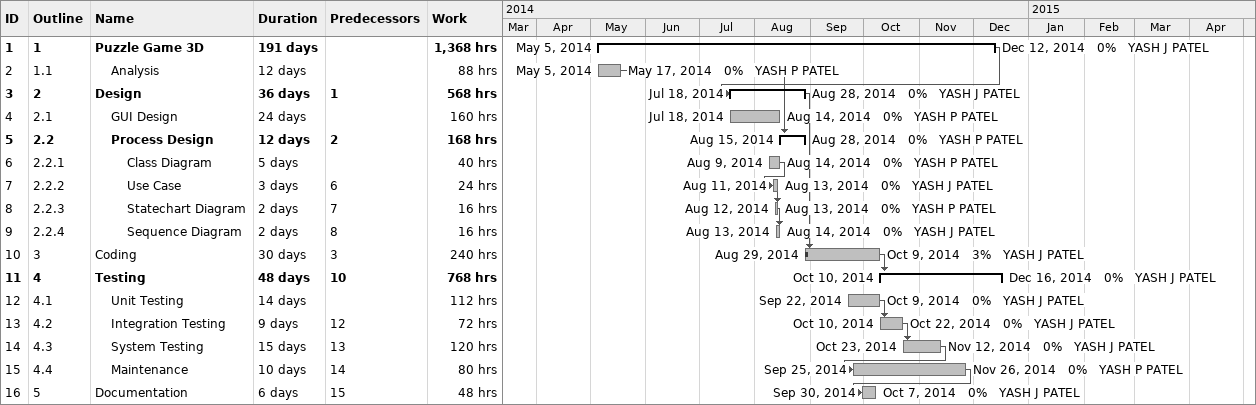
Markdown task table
| ID | WBS | Task | Duration | Start | Finish | Predecessors | Resources | % complete | Work (h) |
|---|---|---|---|---|---|---|---|---|---|
| 1 | 1 | **Puzzle Game 3D** | 191d | 2014-05-05 | 2014-12-12 |  | YASH J PATEL | 0 | 1368 |
| 2 | 1.1 | Analysis | 12d | 2014-05-05 | 2014-05-17 |  | YASH P PATEL | 0 | 88 |
| 3 | 2 | **Design** | 36d | 2014-07-18 | 2014-08-28 | 1 | YASH J PATEL | 0 | 568 |
| 4 | 2.1 | GUI Design | 24d | 2014-07-18 | 2014-08-14 |  | YASH P PATEL | 0 | 160 |
| 5 | 2.2 | **Process Design** | 12d | 2014-08-15 | 2014-08-28 | 2 | YASH P PATEL | 0 | 168 |
| 6 | 2.2.1 | Class Diagram | 5d | 2014-08-09 | 2014-08-14 |  | YASH P PATEL | 0 | 40 |
| 7 | 2.2.2 | Use Case | 3d | 2014-08-11 | 2014-08-13 | 6 | YASH J PATEL | 0 | 24 |
| 8 | 2.2.3 | Statechart Diagram | 2d | 2014-08-12 | 2014-08-13 | 7 | YASH P PATEL | 0 | 16 |
| 9 | 2.2.4 | Sequence Diagram | 2d | 2014-08-13 | 2014-08-14 | 8 | YASH J PATEL | 0 | 16 |
| 10 | 3 | Coding | 30d | 2014-08-29 | 2014-10-09 | 3 | YASH J PATEL | 3 | 240 |
| 11 | 4 | **Testing** | 48d | 2014-10-10 | 2014-12-16 | 10 | YASH J PATEL | 0 | 768 |
| 12 | 4.1 | Unit Testing | 14d | 2014-09-22 | 2014-10-09 |  | YASH J PATEL | 0 | 112 |
| 13 | 4.2 | Integration Testing | 9d | 2014-10-10 | 2014-10-22 | 12 | YASH J PATEL | 0 | 72 |
| 14 | 4.3 | System Testing | 15d | 2014-10-23 | 2014-11-12 | 13 | YASH J PATEL | 0 | 120 |
| 15 | 4.4 | Maintenance | 10d | 2014-09-25 | 2014-11-26 | 14 | YASH P PATEL | 0 | 80 |
| 16 | 5 | Documentation | 6d | 2014-09-30 | 2014-10-07 | 15 | YASH J PATEL | 0 | 48 |
